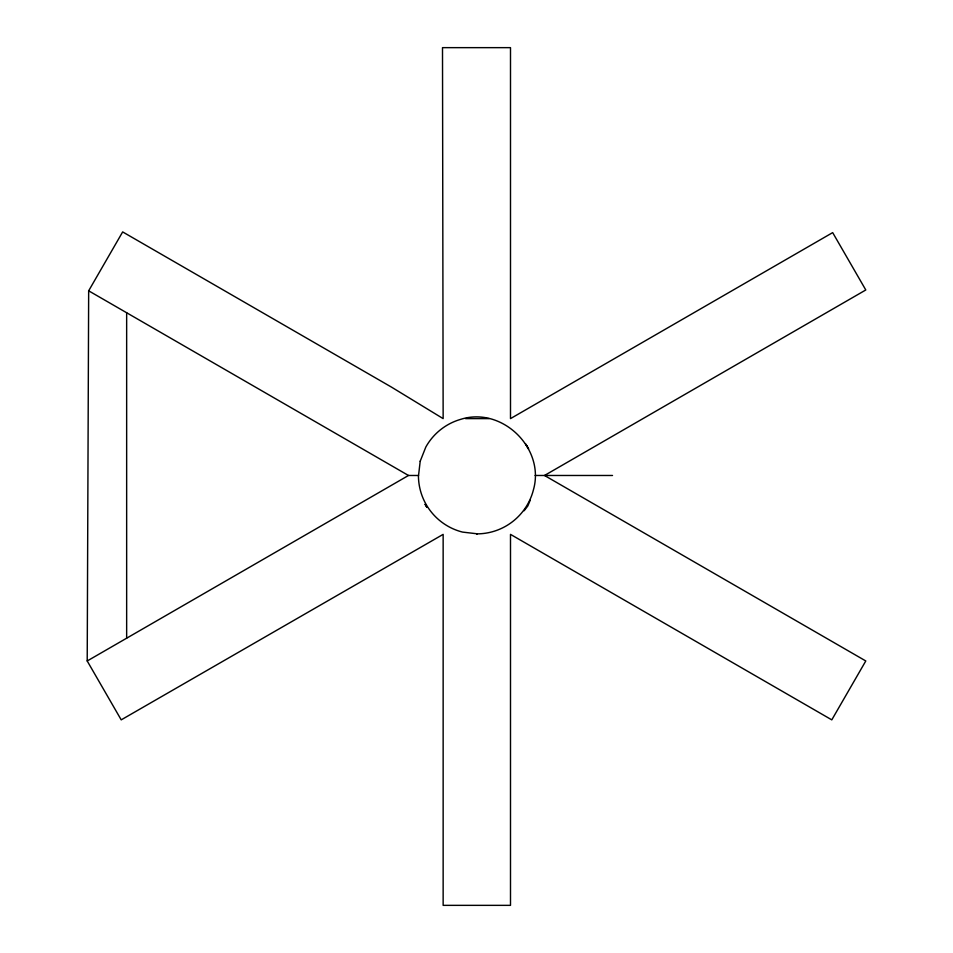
<?xml version="1.0" encoding="UTF-8"?>
<svg xmlns="http://www.w3.org/2000/svg" width="953" height="953" viewBox="0 0 953 953"><rect width="100%" height="100%" fill="white"/><g stroke="black" fill="none" stroke-linecap="round" stroke-linejoin="round"><path stroke-width="1.43" d="M87.211 660.965L88.665 290.82L122.663 231.913L391.492 387.121L443.145 418.617L442.502 47.65L510.498 47.65L510.498 418.617L832.672 232.615L865.789 289.974L544.508 475.476L865.789 660.965L831.79 719.86L510.498 534.371L510.498 905.35L443.145 905.35L443.145 534.371L121.21 719.86L87.211 660.965L408.492 475.476L418.546 475.476M530.154 500.325L527.831 505.936L524.138 510.748M465.541 418.617L489.092 418.617M535.109 475.476L612.517 475.476M88.665 290.82L408.492 475.476M526.354 445.111L528.57 448.815L525.484 443.657M476.822 533.751L476.822 534.371M126.654 312.751L126.654 638.188M420.202 461.216L418.438 476.357A58.395 58.395 0 0 0 462.562 532.096L477.703 533.859A58.395 58.395 0 0 0 533.454 489.723C545.247 448.196 502.017 406.252 460.859 419.296A58.395 58.395 0 0 0 425.824 447.04L420.202 461.216M426.884 507.318L425.157 504.328L426.884 507.318"/></g></svg>
